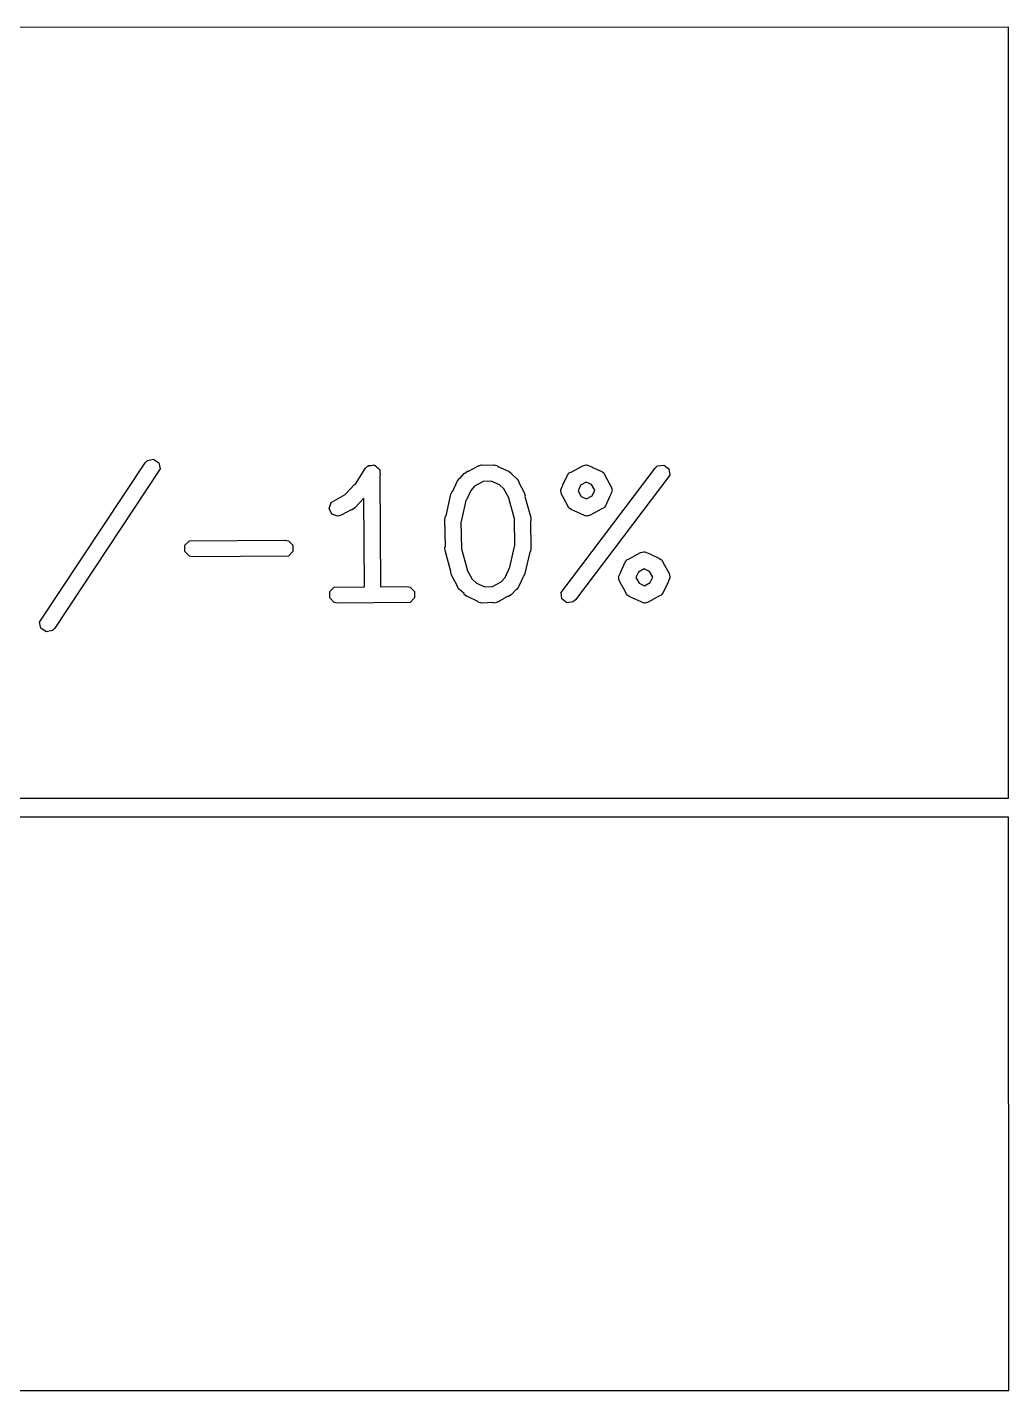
# Model space of a CAD drawing. Extents: x 139 to 262, y -120 to -93.
# Drawn here: x 234.46 to 240.77, y -108.47 to -99.7 of the extents above; entities that cross this region are included whole.
import ezdxf

# ---------------------------------------------------------------- set-up
doc = ezdxf.new("R2010")
doc.units = 0
doc.layers.add('BLACK', color=7, linetype='CONTINUOUS')

msp = doc.modelspace()

# ---------------------------------------------------------------- linework, layer by layer
at = {"layer": 'BLACK', "linetype": 'CONTINUOUS'}
for p, q in [((240.766613, -99.701785), (218.663786, -99.706587)), ((240.767789, -104.660897), (240.766613, -99.701785)), ((234.535208, -103.527726), (235.213712, -102.50265)), ((235.213712, -102.50265), (235.228413, -102.487919)), ((235.228413, -102.487919), (235.268446, -102.479912)), ((235.268446, -102.479912), (235.302413, -102.502557)), ((235.302413, -102.502557), (235.31042, -102.54259)), ((236.649426, -102.524093), (236.653309, -102.520211)), ((236.653309, -102.520211), (236.668842, -102.520211)), ((236.668842, -102.520211), (236.684073, -102.517165)), ((236.684073, -102.517165), (236.688642, -102.520211)), ((236.688642, -102.520211), (236.694133, -102.520211)), ((236.694133, -102.520211), (236.705114, -102.531192)), ((237.357681, -102.521782), (237.360257, -102.521076)), ((237.360257, -102.521076), (237.361123, -102.520211)), ((237.361123, -102.520211), (237.363842, -102.520094)), ((237.363842, -102.520094), (237.377754, -102.516285)), ((237.377754, -102.516285), (237.3863, -102.519134)), ((237.3863, -102.519134), (237.456041, -102.516151)), ((237.456041, -102.516151), (237.45866, -102.516672)), ((237.45866, -102.516672), (237.459822, -102.516285)), ((237.459822, -102.516285), (237.462263, -102.517388)), ((237.462263, -102.517388), (237.476453, -102.520211)), ((237.476453, -102.520211), (237.483006, -102.526764)), ((238.028241, -102.521782), (238.048314, -102.516285)), ((238.048314, -102.516285), (238.052094, -102.517545)), ((238.052094, -102.517545), (238.055876, -102.516285)), ((238.055876, -102.516285), (238.077124, -102.525889)), ((238.50956, -102.523389), (238.550017, -102.517922)), ((238.550017, -102.517922), (238.58249, -102.542663)), ((235.31042, -102.54259), (234.631916, -103.567666)), ((236.56601, -102.640518), (236.62934, -102.539903)), ((236.62934, -102.539903), (236.64404, -102.525171)), ((236.64404, -102.525171), (236.649426, -102.524093)), ((236.705114, -102.531192), (236.718041, -102.53981)), ((236.718041, -102.53981), (236.719118, -102.545196)), ((236.719118, -102.545196), (236.723001, -102.549079)), ((236.723001, -102.549079), (236.723081, -102.565014)), ((236.723081, -102.565014), (236.726047, -102.579843)), ((236.726047, -102.579843), (236.723179, -102.584398)), ((236.723179, -102.584398), (236.726798, -103.299951)), ((237.222067, -102.620143), (237.234827, -102.603702)), ((237.234827, -102.603702), (237.239755, -102.602059)), ((237.239755, -102.602059), (237.266671, -102.571977)), ((237.266671, -102.571977), (237.266732, -102.571795)), ((237.266732, -102.571795), (237.266933, -102.571684)), ((237.266933, -102.571684), (237.26931, -102.569028)), ((237.26931, -102.569028), (237.286614, -102.557465)), ((237.286614, -102.557465), (237.292791, -102.557464)), ((237.292791, -102.557464), (237.357681, -102.521782)), ((237.483006, -102.526764), (237.550928, -102.557464)), ((237.550928, -102.557464), (237.550961, -102.557465)), ((237.550961, -102.557465), (237.550994, -102.557494)), ((237.550994, -102.557494), (237.554402, -102.559035)), ((237.554402, -102.559035), (237.570843, -102.571795)), ((237.570843, -102.571795), (237.572486, -102.576725)), ((237.572486, -102.576725), (237.602568, -102.603641)), ((237.602568, -102.603641), (237.602749, -102.603702)), ((237.602749, -102.603702), (237.602858, -102.603901)), ((237.602858, -102.603901), (237.605518, -102.606281)), ((237.605518, -102.606281), (237.617081, -102.623586)), ((237.888766, -103.338182), (238.49396, -102.537165)), ((237.90156, -102.645541), (237.929879, -102.58289)), ((237.929879, -102.58289), (237.93639, -102.5745)), ((237.93639, -102.5745), (237.937292, -102.571795)), ((237.937292, -102.571795), (237.939381, -102.570645)), ((237.939381, -102.570645), (237.942639, -102.566449)), ((237.942639, -102.566449), (237.953748, -102.562745)), ((237.953748, -102.562745), (238.028241, -102.521782)), ((238.587957, -102.58312), (237.982763, -103.384137)), ((238.077124, -102.525889), (238.087044, -102.529196)), ((238.087044, -102.529196), (238.087804, -102.530716)), ((238.087804, -102.530716), (238.150456, -102.559035)), ((238.150456, -102.559035), (238.158845, -102.565546)), ((238.158845, -102.565546), (238.161551, -102.566448)), ((238.161551, -102.566448), (238.1627, -102.568537)), ((238.1627, -102.568537), (238.166897, -102.571795)), ((238.166897, -102.571795), (238.1706, -102.582904)), ((238.1706, -102.582904), (238.211564, -102.657397)), ((238.49396, -102.537165), (238.50956, -102.523389)), ((238.58249, -102.542663), (238.587957, -102.58312)), ((236.501074, -102.707988), (236.561497, -102.643534)), ((236.561497, -102.643534), (236.56601, -102.640518)), ((237.180774, -102.705567), (237.189663, -102.686749)), ((237.189663, -102.686749), (237.192814, -102.684858)), ((237.192814, -102.684858), (237.220495, -102.62362)), ((237.220495, -102.623586), (237.220526, -102.62355)), ((237.220495, -102.62362), (237.220495, -102.623586)), ((237.220526, -102.62355), (237.222067, -102.620143)), ((237.307793, -102.681379), (237.280229, -102.742359)), ((237.332856, -102.653367), (237.307793, -102.681379)), ((237.388964, -102.622513), (237.332856, -102.653367)), ((237.439189, -102.620364), (237.388964, -102.622513)), ((237.493167, -102.644763), (237.439189, -102.620364)), ((237.521177, -102.669825), (237.493167, -102.644763)), ((237.553137, -102.727942), (237.521177, -102.669825)), ((237.617081, -102.623586), (237.61708, -102.629762)), ((237.61708, -102.629762), (237.652764, -102.694649)), ((237.652764, -102.694649), (237.658261, -102.714722)), ((237.887129, -102.67747), (237.89673, -102.656228)), ((237.888389, -102.681251), (237.887129, -102.67747)), ((237.887129, -102.685032), (237.888389, -102.681251)), ((237.892626, -102.705105), (237.887129, -102.685032)), ((237.89673, -102.656228), (237.900039, -102.646302)), ((237.900039, -102.646302), (237.90156, -102.645541)), ((238.014079, -102.647503), (237.998201, -102.682631)), ((237.998201, -102.682631), (238.018347, -102.719266)), ((238.050714, -102.627357), (238.014079, -102.647503)), ((238.085842, -102.643235), (238.050714, -102.627357)), ((238.105988, -102.67987), (238.085842, -102.643235)), ((238.09011, -102.714998), (238.105988, -102.67987)), ((238.217061, -102.685032), (238.207456, -102.70628)), ((238.211564, -102.657397), (238.217061, -102.67747)), ((238.217061, -102.67747), (238.2158, -102.681251)), ((238.2158, -102.681251), (238.217061, -102.685032)), ((236.396995, -102.796792), (236.409905, -102.758062)), ((236.409905, -102.758062), (236.500854, -102.708049)), ((236.500854, -102.708049), (236.501074, -102.707988)), ((236.621196, -102.730782), (236.562425, -102.793475)), ((236.624079, -103.300843), (236.621196, -102.730782)), ((237.149718, -102.843375), (237.180774, -102.705567)), ((237.277278, -102.74616), (237.247015, -102.880455)), ((237.280229, -102.742359), (237.277278, -102.74616)), ((237.553308, -102.731441), (237.553137, -102.727942)), ((237.589703, -102.863821), (237.553308, -102.731441)), ((237.658261, -102.714722), (237.656804, -102.71909)), ((237.656804, -102.71909), (237.694055, -102.854581)), ((237.933587, -102.779592), (237.892626, -102.705105)), ((237.937292, -102.790707), (237.933587, -102.779592)), ((238.018347, -102.719266), (238.053475, -102.735144)), ((238.053475, -102.735144), (238.09011, -102.714998)), ((238.174311, -102.779612), (238.167797, -102.788004)), ((238.202629, -102.71696), (238.174311, -102.779612)), ((238.20415, -102.7162), (238.202629, -102.71696)), ((238.207456, -102.70628), (238.20415, -102.7162)), ((236.415252, -102.833307), (236.396995, -102.796792)), ((236.453982, -102.846217), (236.415252, -102.833307)), ((236.474055, -102.84072), (236.453982, -102.846217)), ((236.538942, -102.805038), (236.474055, -102.84072)), ((236.545121, -102.805038), (236.538942, -102.805038)), ((236.562425, -102.793475), (236.545121, -102.805038)), ((237.141928, -102.867518), (237.145988, -102.847106)), ((237.14534, -103.041214), (237.141928, -102.867518)), ((237.145988, -102.847106), (237.149718, -102.843375)), ((237.588968, -102.867518), (237.589703, -102.863821)), ((237.5923, -103.037164), (237.588968, -102.867518)), ((237.694055, -102.854581), (237.695067, -102.875369)), ((237.941491, -102.793965), (237.937292, -102.790707)), ((237.942639, -102.796053), (237.941491, -102.793965)), ((237.945341, -102.796953), (237.942639, -102.796053)), ((237.953734, -102.803467), (237.945341, -102.796953)), ((238.016385, -102.831785), (237.953734, -102.803467)), ((238.017146, -102.833307), (238.016385, -102.831785)), ((238.027072, -102.836615), (238.017146, -102.833307)), ((238.048314, -102.846217), (238.027072, -102.836615)), ((238.052094, -102.844956), (238.048314, -102.846217)), ((238.055876, -102.846217), (238.052094, -102.844956)), ((238.075949, -102.84072), (238.055876, -102.846217)), ((238.150436, -102.799758), (238.075949, -102.84072)), ((238.161551, -102.796054), (238.150436, -102.799758)), ((238.164809, -102.791854), (238.161551, -102.796054)), ((238.166897, -102.790707), (238.164809, -102.791854)), ((238.167797, -102.788004), (238.166897, -102.790707)), ((237.247015, -102.880455), (237.245275, -102.884137)), ((237.245275, -102.884137), (237.248608, -103.053784)), ((237.695067, -102.875369), (237.692235, -102.880087)), ((237.692235, -102.880087), (237.695648, -103.053784)), ((235.469587, -103.033372), (235.498455, -103.004504)), ((235.469587, -103.074196), (235.469587, -103.033372)), ((235.498455, -103.004504), (236.114921, -103.000444)), ((236.114921, -103.000444), (236.135333, -103.004504)), ((236.135333, -103.004504), (236.164201, -103.033372)), ((236.164201, -103.033372), (236.164201, -103.074196)), ((237.142509, -103.045933), (237.14534, -103.041214)), ((237.143521, -103.066721), (237.142509, -103.045933)), ((237.560297, -103.175141), (237.590561, -103.040847)), ((237.590561, -103.040847), (237.5923, -103.037164)), ((235.498455, -103.103064), (235.469587, -103.074196)), ((235.518867, -103.107124), (235.498455, -103.103064)), ((236.135333, -103.103064), (235.518867, -103.107124)), ((236.164201, -103.074196), (236.135333, -103.103064)), ((237.180771, -103.202211), (237.143521, -103.066721)), ((237.248608, -103.053784), (237.247872, -103.05748)), ((237.247872, -103.05748), (237.284268, -103.189861)), ((237.687857, -103.077926), (237.656802, -103.215735)), ((237.691588, -103.074196), (237.687857, -103.077926)), ((237.695648, -103.053784), (237.691588, -103.074196)), ((238.302414, -103.141689), (238.308924, -103.1333)), ((238.308924, -103.1333), (238.309826, -103.130595)), ((238.309826, -103.130595), (238.311916, -103.129445)), ((238.311916, -103.129445), (238.315174, -103.125248)), ((238.315174, -103.125248), (238.326283, -103.121544)), ((238.326283, -103.121544), (238.400773, -103.080582)), ((238.400773, -103.080582), (238.420846, -103.075085)), ((238.420846, -103.075085), (238.424627, -103.076345)), ((238.424627, -103.076345), (238.428409, -103.075085)), ((238.428409, -103.075085), (238.449651, -103.084686)), ((238.449651, -103.084686), (238.459577, -103.087995)), ((238.459577, -103.087995), (238.460337, -103.089516)), ((238.460337, -103.089516), (238.522989, -103.117835)), ((238.522989, -103.117835), (238.531378, -103.124346)), ((238.531378, -103.124346), (238.534084, -103.125248)), ((238.534084, -103.125248), (238.535233, -103.127337)), ((238.535233, -103.127337), (238.53943, -103.130595)), ((238.53943, -103.130595), (238.543133, -103.141704)), ((237.179315, -103.20658), (237.180771, -103.202211)), ((237.184813, -103.226653), (237.179315, -103.20658)), ((237.284268, -103.189861), (237.284438, -103.193358)), ((237.284438, -103.193358), (237.3164, -103.251479)), ((237.529781, -103.239924), (237.557347, -103.178943)), ((237.557347, -103.178943), (237.560297, -103.175141)), ((237.656802, -103.215735), (237.647913, -103.234553)), ((238.259662, -103.236269), (238.269263, -103.215027)), ((238.269263, -103.215027), (238.272572, -103.205102)), ((238.272572, -103.205102), (238.274094, -103.20434)), ((238.274094, -103.20434), (238.302414, -103.141689)), ((238.386613, -103.206303), (238.370735, -103.241431)), ((238.423247, -103.186158), (238.386613, -103.206303)), ((238.458375, -103.202035), (238.423247, -103.186158)), ((238.478521, -103.23867), (238.458375, -103.202035)), ((238.543133, -103.141704), (238.584097, -103.216197)), ((238.584097, -103.216197), (238.589594, -103.23627)), ((236.400921, -103.331399), (236.429789, -103.302531)), ((236.429789, -103.302531), (236.624079, -103.300843)), ((236.726798, -103.299951), (236.897241, -103.298471)), ((236.897241, -103.298471), (236.917653, -103.302531)), ((236.917653, -103.302531), (236.946521, -103.331399)), ((237.220495, -103.291538), (237.184813, -103.226653)), ((237.220495, -103.297716), (237.220495, -103.291538)), ((237.232057, -103.315021), (237.220495, -103.297716)), ((237.3164, -103.251479), (237.344406, -103.276537)), ((237.344406, -103.276537), (237.398386, -103.300937)), ((237.398386, -103.300937), (237.448611, -103.298788)), ((237.448611, -103.298788), (237.50472, -103.267934)), ((237.50472, -103.267934), (237.529781, -103.239924)), ((237.615509, -103.301159), (237.602749, -103.3176)), ((237.617049, -103.297751), (237.615509, -103.301159)), ((237.617081, -103.297716), (237.617049, -103.297751)), ((237.644761, -103.236443), (237.61708, -103.297681)), ((237.61708, -103.297681), (237.617081, -103.297716)), ((237.647913, -103.234553), (237.644761, -103.236443)), ((238.260922, -103.240051), (238.259662, -103.236269)), ((238.259662, -103.243833), (238.260922, -103.240051)), ((238.265159, -103.263906), (238.259662, -103.243833)), ((238.306121, -103.338392), (238.265159, -103.263906)), ((238.370735, -103.241431), (238.390881, -103.278065)), ((238.390881, -103.278065), (238.426008, -103.293943)), ((238.426008, -103.293943), (238.462643, -103.273798)), ((238.462643, -103.273798), (238.478521, -103.23867)), ((238.575162, -103.27576), (238.546844, -103.338412)), ((238.576683, -103.275), (238.575162, -103.27576)), ((238.579989, -103.26508), (238.576683, -103.275)), ((238.589594, -103.243832), (238.579989, -103.26508)), ((238.589594, -103.23627), (238.588333, -103.240051)), ((238.588333, -103.240051), (238.589594, -103.243832)), ((236.400921, -103.372223), (236.400921, -103.331399)), ((236.429789, -103.401091), (236.400921, -103.372223)), ((236.946521, -103.372223), (236.917653, -103.401091)), ((236.946521, -103.331399), (236.946521, -103.372223)), ((237.234718, -103.317402), (237.232057, -103.315021)), ((237.234827, -103.3176), (237.234718, -103.317402)), ((237.235005, -103.317659), (237.234827, -103.3176)), ((237.265088, -103.344576), (237.235005, -103.317659)), ((237.266732, -103.349507), (237.265088, -103.344576)), ((237.283174, -103.362267), (237.266732, -103.349507)), ((237.286579, -103.363806), (237.283174, -103.362267)), ((237.286614, -103.363837), (237.286579, -103.363806)), ((237.286647, -103.363837), (237.286614, -103.363837)), ((237.354569, -103.394537), (237.286647, -103.363837)), ((237.361123, -103.401091), (237.354569, -103.394537)), ((237.544783, -103.363837), (237.479895, -103.39952)), ((237.550961, -103.363837), (237.544783, -103.363837)), ((237.568266, -103.352275), (237.550961, -103.363837)), ((237.570645, -103.349615), (237.568266, -103.352275)), ((237.570843, -103.349507), (237.570645, -103.349615)), ((237.570902, -103.349328), (237.570843, -103.349507)), ((237.59782, -103.319242), (237.570902, -103.349328)), ((237.602749, -103.3176), (237.59782, -103.319242)), ((237.894233, -103.378639), (237.888766, -103.338182)), ((237.926706, -103.40338), (237.894233, -103.378639)), ((237.967163, -103.397913), (237.926706, -103.40338)), ((237.982763, -103.384137), (237.967163, -103.397913)), ((238.309826, -103.349507), (238.306121, -103.338392)), ((238.314025, -103.352766), (238.309826, -103.349507)), ((238.315174, -103.354854), (238.314025, -103.352766)), ((238.317876, -103.355754), (238.315174, -103.354854)), ((238.326268, -103.362267), (238.317876, -103.355754)), ((238.388918, -103.390585), (238.326268, -103.362267)), ((238.389679, -103.392107), (238.388918, -103.390585)), ((238.399603, -103.395415), (238.389679, -103.392107)), ((238.420846, -103.405017), (238.399603, -103.395415)), ((238.522969, -103.358558), (238.448482, -103.39952)), ((238.534084, -103.354854), (238.522969, -103.358558)), ((238.537342, -103.350654), (238.534084, -103.354854)), ((238.53943, -103.349507), (238.537342, -103.350654)), ((238.54033, -103.346804), (238.53943, -103.349507)), ((238.546844, -103.338412), (238.54033, -103.346804)), ((236.450201, -103.405151), (236.429789, -103.401091)), ((236.917653, -103.401091), (236.450201, -103.405151)), ((237.375312, -103.403913), (237.361123, -103.401091)), ((237.377754, -103.405017), (237.375312, -103.403913)), ((237.378915, -103.404629), (237.377754, -103.405017)), ((237.381535, -103.405151), (237.378915, -103.404629)), ((237.451274, -103.402167), (237.381535, -103.405151)), ((237.459822, -103.405017), (237.451274, -103.402167)), ((237.473733, -103.401207), (237.459822, -103.405017)), ((237.476453, -103.401091), (237.473733, -103.401207)), ((237.477318, -103.400225), (237.476453, -103.401091)), ((237.479895, -103.39952), (237.477318, -103.400225)), ((238.424627, -103.403756), (238.420846, -103.405017)), ((238.428409, -103.405017), (238.424627, -103.403756)), ((238.448482, -103.39952), (238.428409, -103.405017)), ((234.543215, -103.567759), (234.535208, -103.527726)), ((234.577182, -103.590404), (234.543215, -103.567759)), ((234.631916, -103.567666), (234.617215, -103.582397)), ((234.617215, -103.582397), (234.577182, -103.590404)), ((218.664961, -104.662221), (240.767789, -104.660897)), ((240.767818, -104.783064), (218.66499, -104.784389)), ((240.768692, -108.470698), (240.767818, -104.783064)), ((218.665864, -108.471819), (240.768692, -108.470698))]:
    msp.add_line(p, q, dxfattribs=at)

doc.saveas('drawing.dxf')
